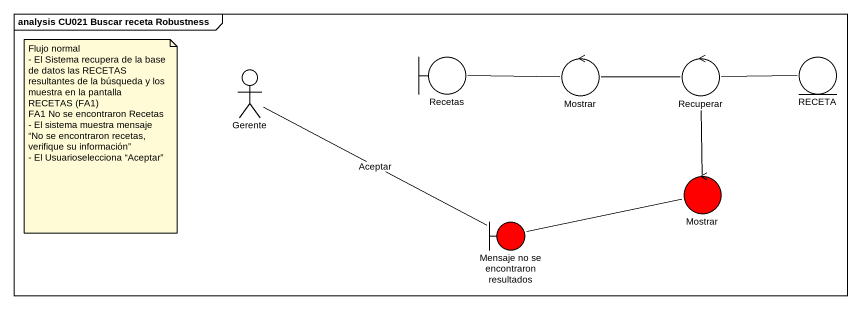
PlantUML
@startuml
mainframe analysis CU021 Buscar receta Robustness
boundary Recetas
control Mostrar
control Recuperar
entity RECETA
actor Gerente
control "Mostrar" as Mostrar_2 #FF0000
boundary "Mensaje no se encontraron resultados" as Mensaje_no_se_encontraron #FF0000
Mostrar -left- Recetas
Recuperar -left- Mostrar
Recuperar -- Mostrar_2
RECETA -left- Recuperar
Gerente -right- Mensaje_no_se_encontraron : Aceptar
Mostrar_2 -left- Mensaje_no_se_encontraron
note as N1
  Flujo normal
  - El Sistema recupera de la base de datos las RECETAS resultantes de la búsqueda y los muestra en la pantalla RECETAS (FA1)
  FA1 No se encontraron Recetas
  - El sistema muestra mensaje “No se encontraron recetas, verifique su información”
  - El Usuarioselecciona “Aceptar”
end note
@enduml
